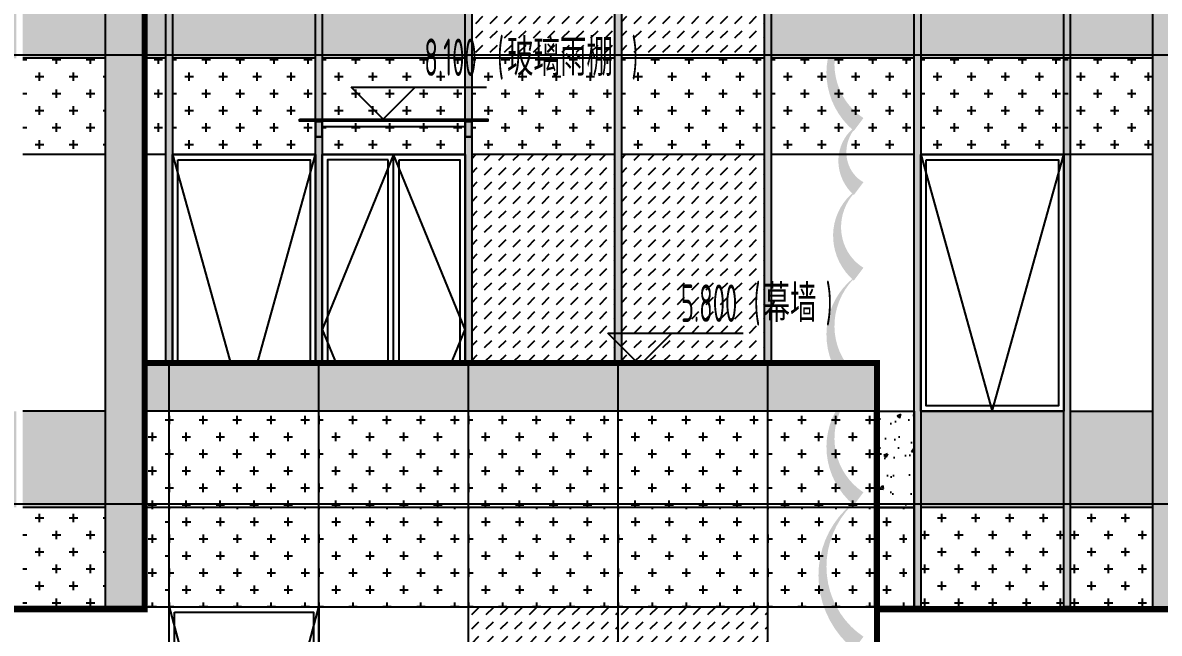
# Model space of a CAD drawing. Extents: x -863035 to 270371, y -8918 to 240488.
# Drawn here: x -272190 to -261558, y 34150 to 39859 of the extents above; entities that cross this region are included whole.
import ezdxf
from ezdxf.xclip import XClip

# ---------------------------------------------------------------- set-up
doc = ezdxf.new("R2010")
doc.units = 0
doc.header["$LTSCALE"] = 1000
doc.header["$MEASUREMENT"] = 0
doc.header["$XCLIPFRAME"] = 0
doc.linetypes.add('109-34 轴网$0$L1$0$$AUDIT_BAD_LTYPE1', pattern=[0])
for name, color, linetype in [('01-标注_标高', 200, 'Continuous'), ('02-TEXT_标注', 130, 'Continuous'), ('05-填充_156', 156, 'Continuous'), ('05-填充_18', 18, 'Continuous'), ('05-填充_天正', 26, 'Continuous'), ('A-C_窗', 140, 'Continuous'), ('D_玻璃', 152, 'Continuous'), ('D_铝板', 181, 'Continuous'), ('E-立面', 255, 'Continuous'), ('E-立面轮廓', 241, 'Continuous')]:
    doc.layers.add(name, color=color, linetype=linetype)
doc.layers.add('04-不打印_辅助线', color=165, linetype='Continuous', plot=False)
doc.layers.add('DIM_MODI', color=6, linetype='Continuous', plot=False)
doc.styles.add('_TCH_DIM', font='ROS1', dxfattribs={"width": 0.75, "bigfont": 'JD'})
pattern_1 = [(45, (56279.99, 19107.46), (4e-14, 134.70384), [95.25, -95.25])]
pattern_2 = [(45, (-256135.97, 69481.99), (4e-14, 134.70384), [95.25, -95.25])]
pattern_3 = [(45, (-254735.97, 69481.99), (4e-14, 134.70384), [95.25, -95.25])]
pattern_4 = [(360, (-281335.97, 69481.99), (158.75, 158.75), [79.375, -238.125]), (90, (-281296.28, 69442.3), (-158.75, 158.75), [79.375, -238.125])]

# ---------------------------------------------------------------- blocks, each defined once
blk = doc.blocks.new('A$C2DDF4F07')
at = {"layer": 'A-C_窗'}
for points in [[(0, 2400), (1340, 2400), (1340, 0), (0, 0)], [(50, 2350), (1290, 2350), (1290, 50), (50, 50)]]:
    blk.add_lwpolyline(points, close=True, dxfattribs=at)
blk.add_lwpolyline([(0, 2400), (670, 0), (1340, 2400)], dxfattribs=at)
blk = doc.blocks.new('A$C45C43561')
at = {"layer": 'A-C_窗'}
for points in [[(60, -1000), (60, 2270), (1400, 2270), (1400, -1000)], [(730, 2270), (60, 2270), (60, -1000), (730, -1000)], [(680, 2220), (110, 2220), (110, -950), (680, -950)], [(780, 2220), (1350, 2220), (1350, -950), (780, -950)]]:
    blk.add_lwpolyline(points, close=True, dxfattribs=at)
blk.add_lwpolyline([(730, 2270), (60, 635), (730, -1000), (1400, 635), (730, 2270)], dxfattribs=at)
blk = doc.blocks.new('yp')
at = {"layer": 'D_玻璃'}
blk.add_lwpolyline([(-1610, 168), (150, 168), (150, 150), (-1610, 150)], close=True, dxfattribs=at)
at = {"layer": 'D_铝板'}
blk.add_line((-1400, 100), (-60, 100), dxfattribs=at)
for points in [[(-1460, 150), (-1400, 150), (-1400, 0), (-1460, 0), (-1460, 150)], [(-60, 150), (0, 150), (0, 0), (-60, 0), (-60, 150)]]:
    blk.add_lwpolyline(points, dxfattribs=at)
for points in [[(-1457, 147), (-1403, 147), (-1403, 3), (-1457, 3)], [(-57, 147), (-3, 147), (-3, 3), (-57, 3)]]:
    blk.add_lwpolyline(points, close=True, dxfattribs=at)
blk = doc.blocks.new('*U31')
at = {"layer": '05-填充_18'}
h = blk.add_hatch(color=256, dxfattribs=at)
h.dxf.hatch_style = 1
h.paths.add_polyline_path([(60, -12790), (0, -12790), (0, 310), (60, 310)])
blk.add_lwpolyline([(60, -12790), (0, -12790), (0, 310), (60, 310)], close=True)
blk = doc.blocks.new('*U23')
at = {"layer": '05-填充_18'}
h = blk.add_hatch(color=256, dxfattribs=at)
h.dxf.hatch_style = 1
h.paths.add_polyline_path([(60, -15050), (0, -15050), (0, 310), (60, 310)])
blk.add_lwpolyline([(60, -15050), (0, -15050), (0, 310), (60, 310)], close=True)
blk = doc.blocks.new('htgrsjuhytj')
at = {"layer": '05-填充_156'}
h = blk.add_hatch(dxfattribs=at)
h.set_pattern_fill('DASH', color=256, scale=100, angle=135)
h.set_pattern_definition(pattern_1)
h.paths.add_polyline_path([(45765.7, -11748.3), (44425.7, -11748.3), (44425.7, -15048.3), (45765.7, -15048.3)])
h = blk.add_hatch(dxfattribs=at)
h.set_pattern_fill('DASH', color=256, scale=100, angle=135)
h.set_pattern_definition(pattern_1)
h.paths.add_polyline_path([(47165.7, -11748.3), (45825.7, -11748.3), (45825.7, -15048.3), (47165.7, -15048.3)])
h = blk.add_hatch(dxfattribs=at)
h.set_pattern_fill('CROSS', color=136, scale=100, angle=90)
h.set_pattern_definition([(360, (59080, 14907.46), (158.75, 158.75), [79.375, -238.125]), (90, (59119.68, 14867.77), (-158.75, 158.75), [79.375, -238.125])])
h.paths.add_polyline_path([(40995.7, -15048.3), (40225.7, -15048.3), (40225.7, -15948.3), (40995.7, -15948.3)])
h = blk.add_hatch(dxfattribs=at)
h.set_pattern_fill('CROSS', color=136, scale=100, angle=90)
h.set_pattern_definition([(360, (59080, 14907.46), (158.75, 158.75), [79.375, -238.125]), (90, (59119.68, 14867.77), (-158.75, 158.75), [79.375, -238.125])])
h.paths.add_polyline_path([(41565.7, -15048.3), (41345.7, -15048.3), (41345.7, -15948.3), (41565.7, -15948.3)])
h = blk.add_hatch(dxfattribs=at)
h.set_pattern_fill('CROSS', color=136, scale=100, angle=90)
h.set_pattern_definition([(360, (60480, 14907.46), (158.75, 158.75), [79.375, -238.125]), (90, (60519.68, 14867.77), (-158.75, 158.75), [79.375, -238.125])])
h.paths.add_polyline_path([(42965.7, -15048.3), (41625.7, -15048.3), (41625.7, -15948.3), (42965.7, -15948.3)])
h = blk.add_hatch(dxfattribs=at)
h.set_pattern_fill('CROSS', color=136, scale=100, angle=90)
h.set_pattern_definition([(360, (61880, 14907.46), (158.75, 158.75), [79.375, -238.125]), (90, (61919.68, 14867.77), (-158.75, 158.75), [79.375, -238.125])])
h.paths.add_polyline_path([(44365.7, -15048.3), (43025.7, -15048.3), (43025.7, -15948.3), (44365.7, -15948.3)])
h = blk.add_hatch(dxfattribs=at)
h.set_pattern_fill('CROSS', color=136, scale=100, angle=90)
h.set_pattern_definition([(360, (63280, 14907.46), (158.75, 158.75), [79.375, -238.125]), (90, (63319.68, 14867.77), (-158.75, 158.75), [79.375, -238.125])])
h.paths.add_polyline_path([(45765.7, -15048.3), (44425.7, -15048.3), (44425.7, -15948.3), (45765.7, -15948.3)])
h = blk.add_hatch(dxfattribs=at)
h.set_pattern_fill('CROSS', color=136, scale=100, angle=90)
h.set_pattern_definition([(360, (64680, 14907.46), (158.75, 158.75), [79.375, -238.125]), (90, (64719.68, 14867.77), (-158.75, 158.75), [79.375, -238.125])])
h.paths.add_polyline_path([(47165.7, -15048.3), (45825.7, -15048.3), (45825.7, -15948.3), (47165.7, -15948.3)])
h = blk.add_hatch(dxfattribs=at)
h.set_pattern_fill('CROSS', color=136, scale=100, angle=90)
h.set_pattern_definition([(360, (66080, 14907.46), (158.75, 158.75), [79.375, -238.125]), (90, (66119.68, 14867.77), (-158.75, 158.75), [79.375, -238.125])])
h.paths.add_polyline_path([(48565.7, -15048.3), (47225.7, -15048.3), (47225.7, -15948.3), (48565.7, -15948.3)])
h = blk.add_hatch(dxfattribs=at)
h.set_pattern_fill('CROSS', color=136, scale=100, angle=90)
h.set_pattern_definition([(360, (67480, 14907.46), (158.75, 158.75), [79.375, -238.125]), (90, (67519.68, 14867.77), (-158.75, 158.75), [79.375, -238.125])])
h.paths.add_polyline_path([(49965.7, -15048.3), (48625.7, -15048.3), (48625.7, -15948.3), (49965.7, -15948.3)])
h = blk.add_hatch(dxfattribs=at)
h.set_pattern_fill('CROSS', color=136, scale=100, angle=90)
h.set_pattern_definition([(360, (68820, 14907.46), (158.75, 158.75), [79.375, -238.125]), (90, (68859.68, 14867.77), (-158.75, 158.75), [79.375, -238.125])])
h.paths.add_polyline_path([(50795.7, -15048.3), (49965.7, -15048.3), (49965.7, -15948.3), (50795.7, -15948.3)])
h = blk.add_hatch(dxfattribs=at)
h.set_pattern_fill('DASH', color=256, scale=100, angle=135)
h.set_pattern_definition([(45, (54879.99, 15807.46), (4e-14, 134.70384), [95.25, -95.25])])
h.paths.add_polyline_path([(45765.7, -15948.3), (44425.7, -15948.3), (44425.7, -17918.3), (45765.7, -17918.3)])
h = blk.add_hatch(dxfattribs=at)
h.set_pattern_fill('DASH', color=256, scale=100, angle=135)
h.set_pattern_definition([(45, (56279.99, 15807.46), (4e-14, 134.70384), [95.25, -95.25])])
h.paths.add_polyline_path([(47165.7, -15948.3), (45825.7, -15948.3), (45825.7, -17918.3), (47165.7, -17918.3)])
h = blk.add_hatch(dxfattribs=at)
h.set_pattern_fill('CROSS', color=136, scale=100, angle=90)
h.set_pattern_definition([(360, (59080, 14907.46), (158.75, 158.75), [79.375, -238.125]), (90, (59119.68, 14867.77), (-158.75, 158.75), [79.375, -238.125])])
h.paths.add_polyline_path([(40995.7, -19248.3), (40225.7, -19248.3), (40225.7, -20178.3), (40995.7, -20178.3)])
h = blk.add_hatch(dxfattribs=at)
h.set_pattern_fill('CROSS', color=136, scale=100, angle=90)
h.set_pattern_definition([(360, (67519.99, 14907.46), (158.75, 158.75), [79.375, -238.125]), (90, (67559.68, 14867.77), (-158.75, 158.75), [79.375, -238.125])])
h.paths.add_polyline_path([(49965.7, -19248.3), (48625.7, -19248.3), (48625.7, -20178.3), (49965.7, -20178.3)])
h = blk.add_hatch(dxfattribs=at)
h.set_pattern_fill('CROSS', color=136, scale=100, angle=90)
h.set_pattern_definition([(360, (68919.99, 14907.46), (158.75, 158.75), [79.375, -238.125]), (90, (68959.68, 14867.77), (-158.75, 158.75), [79.375, -238.125])])
h.paths.add_polyline_path([(50795.7, -19248.3), (50025.7, -19248.3), (50025.7, -20178.3), (50795.7, -20178.3)])
at = {"layer": '05-填充_18'}
h = blk.add_hatch(color=256, dxfattribs=at)
h.dxf.hatch_style = 1
h.paths.add_polyline_path([(50795.7, -20178.3), (51145.7, -20178.3), (51145.7, -4818.3), (50795.7, -4818.3)])
h = blk.add_hatch(color=256, dxfattribs=at)
h.dxf.hatch_style = 1
h.paths.add_polyline_path([(40995.7, -20178.3), (41345.7, -20178.3), (41345.7, -9518.3), (40995.7, -9518.3)])
at = {"layer": '05-填充_天正'}
h = blk.add_hatch(dxfattribs=at)
h.set_pattern_fill('AR-CONC', color=256, scale=200)
h.set_pattern_definition([(50, (11547.93, -171174.53), (364.36934, -31.87817), [38.1, -419.1]), (355, (11547.93, -171174.53), (-70.48565, 382.1133), [30.48, -335.28]), (100.451, (11578.3, -171177.2), (293.885, 350.2334), [32.38, -356.18]), (46.1842, (11547.93, -171072.93), (542.1581, -84.0847), [57.15, -628.65]), (96.6356, (11593.1, -171079.94), (474.8085, 494.8511), [48.57, -534.27]), (351.184, (11547.93, -171072.93), (474.8092, 494.8502), [45.72, -502.92]), (21, (11598.73, -171098.33), (303.22976, -204.53104), [38.1, -419.1]), (326, (11598.73, -171098.33), (123.6041, 368.3759), [30.48, -335.28]), (71.4514, (11624, -171115.38), (426.833, 163.8457), [32.38, -356.18]), (37.5, (11547.93, -171174.53), (6.17721, 169.11008), [0, -331.216, 0, -340.36, 0, -336.55]), (7.5, (11547.93, -171174.53), (133.63933, 200.36115), [0, -194.056, 0, -323.596, 0, -128.27]), (327.5, (11434.65, -171174.53), (271.18119, -11.45749), [0, -127, 0, -396.24, 0, -525.78]), (317.5, (11383.85, -171174.53), (296.25836, 50.85298), [0, -165.1, 0, -263.144, 0, -373.38])])
h.paths.add_polyline_path([(50025.7, -14148.3), (50795.7, -14148.3), (50795.7, -15048.3), (50025.7, -15048.3)])
h.paths.add_polyline_path([(48625.7, -15048.3), (49965.7, -15048.3), (49965.7, -14148.3), (48625.7, -14148.3)])
h.paths.add_polyline_path([(47225.7, -15048.3), (48565.7, -15048.3), (48565.7, -14148.3), (47225.7, -14148.3)])
h.paths.add_polyline_path([(43025.7, -14148.3), (44365.7, -14148.3), (44365.7, -15048.3), (43025.7, -15048.3)])
h.paths.add_polyline_path([(41625.7, -15048.3), (42965.7, -15048.3), (42965.7, -14148.3), (41625.7, -14148.3)])
h.paths.add_polyline_path([(41345.7, -15048.3), (41565.7, -15048.3), (41565.7, -14148.3), (41345.7, -14148.3)])
h.paths.add_polyline_path([(40225.7, -14148.3), (40995.7, -14148.3), (40995.7, -15048.3), (40225.7, -15048.3)])
h.paths.add_polyline_path([(38825.7, -15048.3), (40165.7, -15048.3), (40165.7, -14148.3), (38825.7, -14148.3)])
h.paths.add_polyline_path([(34625.7, -14148.3), (35965.7, -14148.3), (35965.7, -15048.3), (34625.7, -15048.3)])
h.paths.add_polyline_path([(33225.7, -15048.3), (34565.7, -15048.3), (34565.7, -14148.3), (33225.7, -14148.3)])
h.paths.add_polyline_path([(31825.7, -14148.3), (33165.7, -14148.3), (33165.7, -15048.3), (31825.7, -15048.3)])
h.paths.add_polyline_path([(30425.7, -15048.3), (31765.7, -15048.3), (31765.7, -14148.3), (30425.7, -14148.3)])
h.paths.add_polyline_path([(26225.7, -14148.3), (27565.7, -14148.3), (27565.7, -15048.3), (26225.7, -15048.3)])
h.paths.add_polyline_path([(25395.7, -15048.3), (26165.7, -15048.3), (26165.7, -14148.3), (25395.7, -14148.3)])
h.paths.add_polyline_path([(23995.7, -14148.3), (24765.7, -14148.3), (24765.7, -15048.3), (23995.7, -15048.3)])
h.paths.add_polyline_path([(23425.7, -15048.3), (23995.7, -15048.3), (23995.7, -14148.3), (23425.7, -14148.3)])
h.paths.add_polyline_path([(22025.7, -15048.3), (23365.7, -15048.3), (23365.7, -14148.3), (22025.7, -14148.3)])
h.paths.add_polyline_path([(17825.7, -15048.3), (19165.7, -15048.3), (19165.7, -14148.3), (17825.7, -14148.3)])
h.paths.add_polyline_path([(16425.7, -15048.3), (17765.7, -15048.3), (17765.7, -14148.3), (16425.7, -14148.3)])
h.paths.add_polyline_path([(15025.7, -15048.3), (16365.7, -15048.3), (16365.7, -14148.3), (15025.7, -14148.3)])
h.paths.add_polyline_path([(13625.7, -15048.3), (14965.7, -15048.3), (14965.7, -14148.3), (13625.7, -14148.3)])
h.paths.add_polyline_path([(11395.7, -15048.3), (12165.7, -15048.3), (12165.7, -14148.3), (11395.7, -14148.3)])
h.paths.add_polyline_path([(10825.7, -15048.3), (11195.7, -15048.3), (11195.7, -14148.3), (10825.7, -14148.3)])
h.paths.add_polyline_path([(9425.7, -15048.3), (10765.7, -15048.3), (10765.7, -14148.3), (9425.7, -14148.3)])
h.paths.add_polyline_path([(8595.7, -15048.3), (9365.7, -15048.3), (9365.7, -14148.3), (8595.7, -14148.3)])
h = blk.add_hatch(dxfattribs=at)
h.set_pattern_fill('AR-CONC', color=256, scale=200)
h.set_pattern_definition([(50, (11547.93, -175374.53), (364.36934, -31.87817), [38.1, -419.1]), (355, (11547.93, -175374.53), (-70.48565, 382.1133), [30.48, -335.28]), (100.451, (11578.3, -175377.2), (293.885, 350.2334), [32.38, -356.18]), (46.1842, (11547.93, -175272.93), (542.1581, -84.0847), [57.15, -628.65]), (96.6356, (11593.1, -175279.94), (474.8085, 494.8511), [48.57, -534.27]), (351.184, (11547.93, -175272.93), (474.8092, 494.8502), [45.72, -502.92]), (21, (11598.73, -175298.33), (303.22976, -204.53104), [38.1, -419.1]), (326, (11598.73, -175298.33), (123.6041, 368.3759), [30.48, -335.28]), (71.4514, (11624, -175315.38), (426.833, 163.8457), [32.38, -356.18]), (37.5, (11547.93, -175374.53), (6.17721, 169.11008), [0, -331.216, 0, -340.36, 0, -336.55]), (7.5, (11547.93, -175374.53), (133.63933, 200.36115), [0, -194.056, 0, -323.596, 0, -128.27]), (327.5, (11434.65, -175374.53), (271.18119, -11.45749), [0, -127, 0, -396.24, 0, -525.78]), (317.5, (11383.85, -175374.53), (296.25836, 50.85298), [0, -165.1, 0, -263.144, 0, -373.38])])
h.paths.add_polyline_path([(50025.7, -18348.3), (50795.7, -18348.3), (50795.7, -19248.3), (50025.7, -19248.3)])
h.paths.add_polyline_path([(48625.7, -19248.3), (49965.7, -19248.3), (49965.7, -18348.3), (48625.7, -18348.3)])
h.paths.add_polyline_path([(40225.7, -18348.3), (40995.7, -18348.3), (40995.7, -19248.3), (40225.7, -19248.3)])
h.paths.add_polyline_path([(38825.7, -19248.3), (40165.7, -19248.3), (40165.7, -18348.3), (38825.7, -18348.3)])
h.paths.add_polyline_path([(34625.7, -18348.3), (35965.7, -18348.3), (35965.7, -19248.3), (34625.7, -19248.3)])
h.paths.add_polyline_path([(33225.7, -19248.3), (34565.7, -19248.3), (34565.7, -18348.3), (33225.7, -18348.3)])
h.paths.add_polyline_path([(31825.7, -18348.3), (33165.7, -18348.3), (33165.7, -19248.3), (31825.7, -19248.3)])
h.paths.add_polyline_path([(30425.7, -19248.3), (31765.7, -19248.3), (31765.7, -18348.3), (30425.7, -18348.3)])
h.paths.add_polyline_path([(26225.7, -18348.3), (27565.7, -18348.3), (27565.7, -19248.3), (26225.7, -19248.3)])
h.paths.add_polyline_path([(25395.7, -19248.3), (26165.7, -19248.3), (26165.7, -18348.3), (25395.7, -18348.3)])
h.paths.add_polyline_path([(23995.7, -18348.3), (24765.7, -18348.3), (24765.7, -19248.3), (23995.7, -19248.3)])
h.paths.add_polyline_path([(23425.7, -19248.3), (23995.7, -19248.3), (23995.7, -18348.3), (23425.7, -18348.3)])
h.paths.add_polyline_path([(22025.7, -19248.3), (23365.7, -19248.3), (23365.7, -18348.3), (22025.7, -18348.3)])
h.paths.add_polyline_path([(17825.7, -19248.3), (19165.7, -19248.3), (19165.7, -18348.3), (17825.7, -18348.3)])
h.paths.add_polyline_path([(16425.7, -19248.3), (17765.7, -19248.3), (17765.7, -18348.3), (16425.7, -18348.3)])
h.paths.add_polyline_path([(15025.7, -19248.3), (16365.7, -19248.3), (16365.7, -18348.3), (15025.7, -18348.3)])
h.paths.add_polyline_path([(13625.7, -19248.3), (14965.7, -19248.3), (14965.7, -18348.3), (13625.7, -18348.3)])
h.paths.add_polyline_path([(11395.7, -19248.3), (12165.7, -19248.3), (12165.7, -18348.3), (11395.7, -18348.3)])
h.paths.add_polyline_path([(8595.7, -19248.3), (9365.7, -19248.3), (9365.7, -18348.3), (8595.7, -18348.3)])
at = {"layer": '01-标注_标高'}
for p, q in [((43598.3, -15618.3), (43298.3, -15318.3)), ((43298.3, -15318.3), (44564.3, -15318.3)), ((43598.3, -15618.3), (43898.3, -15318.3)), ((45997.7, -17918.3), (45697.7, -17618.3)), ((45697.7, -17618.3), (46963.7, -17618.3)), ((45997.7, -17918.3), (46297.7, -17618.3))]:
    blk.add_line(p, q, dxfattribs=at)
at = {"layer": '04-不打印_辅助线'}
for points in [[(51086.2, -15018.3), (3570.3, -15018.3)], [(51086.2, -19218.3), (3570.3, -19218.3)]]:
    blk.add_lwpolyline(points, dxfattribs=at)
at = {"layer": 'A-C_窗'}
for points in [[(40995.7, -15048.3), (40225.7, -15048.3)], [(41565.7, -15048.3), (41345.7, -15048.3)], [(42965.7, -15048.3), (41625.7, -15048.3)], [(44365.7, -15048.3), (43025.7, -15048.3)], [(45765.7, -15048.3), (44425.7, -15048.3)], [(47165.7, -15048.3), (45825.7, -15048.3)], [(48565.7, -15048.3), (47225.7, -15048.3)], [(49965.7, -15048.3), (48625.7, -15048.3)], [(50795.7, -15048.3), (49965.7, -15048.3)], [(40995.7, -15948.3), (40225.7, -15948.3)], [(41565.7, -15948.3), (41345.7, -15948.3)], [(42965.7, -15948.3), (41625.7, -15948.3)], [(44365.7, -15948.3), (43025.7, -15948.3)], [(45765.7, -15948.3), (44425.7, -15948.3)], [(47165.7, -15948.3), (45825.7, -15948.3)], [(48565.7, -15948.3), (47225.7, -15948.3)], [(49965.7, -15948.3), (48625.7, -15948.3)], [(50795.7, -15948.3), (49965.7, -15948.3)], [(40995.7, -18348.3), (40225.7, -18348.3)], [(48625.7, -18348.3), (49965.7, -18348.3)], [(50025.7, -18348.3), (50795.7, -18348.3)], [(40995.7, -19248.3), (40225.7, -19248.3)], [(49965.7, -19248.3), (48625.7, -19248.3)], [(50795.7, -19248.3), (50025.7, -19248.3)]]:
    blk.add_lwpolyline(points, dxfattribs=at)
at = {"layer": 'E-立面', "linetype": '109-34 轴网$0$L1$0$$AUDIT_BAD_LTYPE1'}
for p, q in [((50795.7, -4818.3), (50795.7, -20178.3)), ((40995.7, -9518.3), (40995.7, -20178.3))]:
    blk.add_line(p, q, dxfattribs=at)
for points in [[(48495.7, -20178.3), (51145.7, -20178.3), (51145.7, -4818.3), (27995.7, -4818.3), (27995.7, -9518.3)], [(24835.7, -20178.3), (24835.7, -9518.3), (41345.7, -9518.3), (41345.7, -20178.3), (11195.7, -20178.3), (11195.7, -5318.3), (23995.7, -5318.3)]]:
    blk.add_lwpolyline(points, dxfattribs=at)
at = {"layer": 'E-立面轮廓', "const_width": 50}
for points in [[(48495.7, -20203.3), (51170.7, -20203.3), (51170.7, -4793.3), (27970.7, -4793.3), (27970.7, -9518.3)], [(24810.7, -20178.3), (24810.7, -9493.3), (41370.7, -9493.3), (41370.7, -20203.3), (11170.7, -20203.3), (11170.7, -5293.3), (23995.7, -5293.3)]]:
    blk.add_lwpolyline(points, dxfattribs=at)
at = {"layer": 'A-C_窗'}
ref = blk.add_blockref('A$C2DDF4F07', (41625.7, -18348.3), dxfattribs=at)
XClip(ref).set_block_clipping_path([(-60, 430.0030832089), (1399.9999999998, 2441.8734468589)])
ref = blk.add_blockref('A$C45C43561', (42965.7, -18218.3), dxfattribs=at)
XClip(ref).set_block_clipping_path([(60, 300), (1400, 2270)])
blk.add_blockref('A$C2DDF4F07', (48625.7, -18348.3), dxfattribs=at)
at = {"layer": 'D_铝板'}
for name, p in [('*U31', (41565.7, -5128.2)), ('*U31', (42965.7, -5128.2)), ('*U31', (44365.7, -5128.2)), ('*U31', (45765.7, -5128.2)), ('*U31', (47165.7, -5128.2)), ('*U23', (48565.7, -5128.2)), ('*U23', (49965.7, -5128.2))]:
    blk.add_blockref(name, p, dxfattribs=at)
at = {"layer": 'E-立面'}
blk.add_blockref('yp', (44425.7, -15785.8), dxfattribs=at)
at = {"layer": '02-TEXT_标注', "style": '_TCH_DIM'}
for s, height, width, p in [('8.100', 350, 0.5625, (43983.1, -15213.3)), ('(', 350, 0.5625, (44664.3, -15213.3)), ('玻璃雨棚', 347.29, 0.75, (44756.2, -15213.3)), (')', 350, 0.5625, (45920.2, -15213.3)), ('5.800', 350, 0.5625, (46382.4, -17513.3)), ('(', 350, 0.5625, (47063.7, -17513.3)), ('幕墙', 347.29, 0.75, (47155.5, -17513.3)), (')', 350, 0.5625, (47737.5, -17513.3))]:
    blk.add_text(s, height=height, dxfattribs=dict(at, width=width)).set_placement(p)
blk = doc.blocks.new('A$C70DF4B89')
at = {"layer": 'A-C_窗'}
for points in [[(-1400, 2640), (0, 2640), (0, 0), (-1400, 0)], [(-1350, 2590), (-50, 2590), (-50, 50), (-1350, 50)]]:
    blk.add_lwpolyline(points, close=True, dxfattribs=at)
blk.add_lwpolyline([(-1400, 2640), (-700, 0), (0, 2640)], dxfattribs=at)

msp = doc.modelspace()

# ---------------------------------------------------------------- hatches: boundary and pattern name
at = {"layer": '05-填充_18'}
h = msp.add_hatch(color=256, dxfattribs=at)
h.dxf.hatch_style = 1
h.paths.add_polyline_path([(-271070.2, 36656.2), (-271070.2, 36226.2), (-264220.2, 36226.2), (-264220.2, 36656.2)])

# ---------------------------------------------------------------- next in the draw order: block references
msp.add_blockref('htgrsjuhytj', (-312416, 54574.5))

# ---------------------------------------------------------------- next in the draw order: hatches: boundary and pattern name
at = {"layer": '05-填充_156'}
h = msp.add_hatch(dxfattribs=at)
h.set_pattern_fill('CROSS', color=136, scale=100, angle=90)
h.set_pattern_definition(pattern_4)
h.paths.add_polyline_path([(-270820.2, 36226.2), (-271070.2, 36226.2), (-271070.2, 35326.2), (-270820.2, 35326.2)])
h = msp.add_hatch(dxfattribs=at)
h.set_pattern_fill('CROSS', color=136, scale=100, angle=90)
h.set_pattern_definition(pattern_4)
h.paths.add_polyline_path([(-270820.2, 36226.2), (-270820.2, 35326.2), (-269420.2, 35326.2), (-269420.2, 36226.2)])
h = msp.add_hatch(dxfattribs=at)
h.set_pattern_fill('CROSS', color=136, scale=100, angle=90)
h.set_pattern_definition([(360, (-279935.97, 69481.99), (158.75, 158.75), [79.375, -238.125]), (90, (-279896.28, 69442.3), (-158.75, 158.75), [79.375, -238.125])])
h.paths.add_polyline_path([(-268020.2, 36226.2), (-269420.2, 36226.2), (-269420.2, 35326.2), (-268020.2, 35326.2)])
h = msp.add_hatch(dxfattribs=at)
h.set_pattern_fill('CROSS', color=136, scale=100, angle=90)
h.set_pattern_definition([(360, (-278535.97, 69481.99), (158.75, 158.75), [79.375, -238.125]), (90, (-278496.28, 69442.3), (-158.75, 158.75), [79.375, -238.125])])
h.paths.add_polyline_path([(-266620.2, 36226.2), (-268020.2, 36226.2), (-268020.2, 35326.2), (-266620.2, 35326.2)])
h = msp.add_hatch(dxfattribs=at)
h.set_pattern_fill('CROSS', color=136, scale=100, angle=90)
h.set_pattern_definition([(360, (-277135.97, 69481.99), (158.75, 158.75), [79.375, -238.125]), (90, (-277096.28, 69442.3), (-158.75, 158.75), [79.375, -238.125])])
h.paths.add_polyline_path([(-265220.2, 36226.2), (-266620.2, 36226.2), (-266620.2, 35326.2), (-265220.2, 35326.2)])
h = msp.add_hatch(dxfattribs=at)
h.set_pattern_fill('CROSS', color=136, scale=100, angle=90)
h.set_pattern_definition([(360, (-275735.97, 69481.99), (158.75, 158.75), [79.375, -238.125]), (90, (-275696.28, 69442.3), (-158.75, 158.75), [79.375, -238.125])])
h.paths.add_polyline_path([(-264220.2, 36226.2), (-265220.2, 36226.2), (-265220.2, 35326.2), (-264220.2, 35326.2)])
h = msp.add_hatch(dxfattribs=at)
h.set_pattern_fill('CROSS', color=136, scale=100, angle=90)
h.set_pattern_definition(pattern_4)
h.paths.add_polyline_path([(-270820.2, 35326.2), (-271070.2, 35326.2), (-271070.2, 34396.2), (-270820.2, 34396.2)])
h = msp.add_hatch(dxfattribs=at)
h.set_pattern_fill('CROSS', color=136, scale=100, angle=90)
h.set_pattern_definition([(360, (-251965.97, 69481.99), (158.75, 158.75), [79.375, -238.125]), (90, (-251926.28, 69442.3), (-158.75, 158.75), [79.375, -238.125])])
h.paths.add_polyline_path([(-269420.2, 35326.2), (-270820.2, 35326.2), (-270820.2, 34396.2), (-269420.2, 34396.2)])
h = msp.add_hatch(dxfattribs=at)
h.set_pattern_fill('CROSS', color=136, scale=100, angle=90)
h.set_pattern_definition([(360, (-250565.97, 69481.99), (158.75, 158.75), [79.375, -238.125]), (90, (-250526.28, 69442.3), (-158.75, 158.75), [79.375, -238.125])])
h.paths.add_polyline_path([(-268020.2, 35326.2), (-269420.2, 35326.2), (-269420.2, 34396.2), (-268020.2, 34396.2)])
h = msp.add_hatch(dxfattribs=at)
h.set_pattern_fill('CROSS', color=136, scale=100, angle=90)
h.set_pattern_definition([(360, (-249165.97, 69481.99), (158.75, 158.75), [79.375, -238.125]), (90, (-249126.28, 69442.3), (-158.75, 158.75), [79.375, -238.125])])
h.paths.add_polyline_path([(-266620.2, 35326.2), (-268020.2, 35326.2), (-268020.2, 34396.2), (-266620.2, 34396.2)])
h = msp.add_hatch(dxfattribs=at)
h.set_pattern_fill('CROSS', color=136, scale=100, angle=90)
h.set_pattern_definition([(360, (-247765.97, 69481.99), (158.75, 158.75), [79.375, -238.125]), (90, (-247726.28, 69442.3), (-158.75, 158.75), [79.375, -238.125])])
h.paths.add_polyline_path([(-265220.2, 35326.2), (-266620.2, 35326.2), (-266620.2, 34396.2), (-265220.2, 34396.2)])
h = msp.add_hatch(dxfattribs=at)
h.set_pattern_fill('CROSS', color=136, scale=100, angle=90)
h.set_pattern_definition([(360, (-246365.97, 69481.99), (158.75, 158.75), [79.375, -238.125]), (90, (-246326.28, 69442.3), (-158.75, 158.75), [79.375, -238.125])])
h.paths.add_polyline_path([(-263920.2, 35326.2), (-265220.2, 35326.2), (-265220.2, 34396.2), (-263920.2, 34396.2)])
h = msp.add_hatch(dxfattribs=at)
h.set_pattern_fill('DASH', color=256, scale=100, angle=135)
h.set_pattern_definition(pattern_2)
h.paths.add_polyline_path([(-266620.2, 34396.2), (-268020.2, 34396.2), (-268020.2, 30856.2), (-266620.2, 30856.2)])
h = msp.add_hatch(dxfattribs=at)
h.set_pattern_fill('DASH', color=256, scale=100, angle=135)
h.set_pattern_definition(pattern_2)
h.paths.add_polyline_path([(-266620.2, 34396.2), (-268020.2, 34396.2), (-268020.2, 30856.2), (-266620.2, 30856.2)])
h = msp.add_hatch(dxfattribs=at)
h.set_pattern_fill('DASH', color=256, scale=100, angle=135)
h.set_pattern_definition(pattern_3)
h.paths.add_polyline_path([(-265220.2, 34396.2), (-266620.2, 34396.2), (-266620.2, 30856.2), (-265220.2, 30856.2)])
h = msp.add_hatch(dxfattribs=at)
h.set_pattern_fill('DASH', color=256, scale=100, angle=135)
h.set_pattern_definition(pattern_3)
h.paths.add_polyline_path([(-265220.2, 34396.2), (-266620.2, 34396.2), (-266620.2, 30856.2), (-265220.2, 30856.2)])
at = {"layer": '05-填充_天正'}
h = msp.add_hatch(dxfattribs=at)
h.set_pattern_fill('AR-CONC', color=256, scale=200)
h.set_pattern_definition([(50, (120737.9, -57200), (364.36934, -31.87817), [38.1, -419.1]), (355, (120737.9, -57200), (-70.48565, 382.1133), [30.48, -335.28]), (100.451, (120768.27, -57202.66), (293.885, 350.23338), [32.38, -356.18]), (46.1842, (120737.9, -57098.4), (542.1581, -84.08466), [57.15, -628.65]), (96.6356, (120783.1, -57105.4), (474.8085, 494.8511), [48.57, -534.27]), (351.184, (120737.9, -57098.4), (474.8092, 494.8502), [45.72, -502.92]), (21, (120788.7, -57123.8), (303.22976, -204.53104), [38.1, -419.1]), (326, (120788.7, -57123.8), (123.60406, 368.37593), [30.48, -335.28]), (71.4514, (120813.97, -57140.84), (426.83298, 163.8457), [32.38, -356.18]), (37.5, (120737.9, -57200), (6.177207, 169.110078), [0, -331.216, 0, -340.36, 0, -336.55]), (7.5, (120737.9, -57200), (133.639325, 200.36115), [0, -194.056, 0, -323.596, 0, -128.27]), (327.5, (120624.62, -57200), (271.18119, -11.45749), [0, -127, 0, -396.24, 0, -525.78]), (317.5, (120573.82, -57200), (296.25836, 50.85298), [0, -165.1, 0, -263.144, 0, -373.38])])
h.paths.add_polyline_path([(-263850.2, 35326.2), (-263850.2, 36226.2), (-264220.2, 36226.2), (-264220.2, 35326.2)])

# ---------------------------------------------------------------- next in the draw order: linework, layer by layer
at = {"layer": 'A-C_窗'}
for points in [[(-270820.2, 30856.2), (-270820.2, 36656.2)], [(-269420.2, 30856.2), (-269420.2, 36656.2)], [(-268020.2, 30856.2), (-268020.2, 36656.2)], [(-266620.2, 30856.2), (-266620.2, 36656.2)], [(-265220.2, 30856.2), (-265220.2, 36656.2)], [(-264220.2, 36226.2), (-263850.2, 36226.2)], [(-269420.2, 35326.2), (-271070.2, 35326.2)], [(-268020.2, 35326.2), (-269420.2, 35326.2)], [(-266620.2, 35326.2), (-268020.2, 35326.2)], [(-265220.2, 35326.2), (-266620.2, 35326.2)], [(-264220.2, 35326.2), (-265220.2, 35326.2)], [(-271070.2, 34396.2), (-269420.2, 34396.2)], [(-271070.2, 34396.2), (-269420.2, 34396.2)], [(-269420.2, 34396.2), (-268020.2, 34396.2)], [(-269420.2, 34396.2), (-268020.2, 34396.2)], [(-268020.2, 34396.2), (-266620.2, 34396.2)], [(-268020.2, 34396.2), (-266620.2, 34396.2)], [(-266620.2, 34396.2), (-265220.2, 34396.2)], [(-266620.2, 34396.2), (-265220.2, 34396.2)], [(-265220.2, 34396.2), (-264220.2, 34396.2)], [(-265220.2, 34396.2), (-264220.2, 34396.2)]]:
    msp.add_lwpolyline(points, dxfattribs=at)
for points in [[(-263850.2, 35326.2), (-264220.2, 35326.2), (-264220.2, 36226.2), (-263850.2, 36226.2)], [(-263850.2, 34396.2), (-264220.2, 34396.2), (-264220.2, 35326.2), (-263850.2, 35326.2)]]:
    msp.add_lwpolyline(points, close=True, dxfattribs=at)
at = {"layer": 'DIM_MODI'}
msp.add_lwpolyline([(-264370.6, 45907.6, 0, 150, 0.5), (-264370.6, 44957.6, 0, 150, 0.5), (-264370.6, 44007.6, 0, 150, 0.5), (-264370.6, 43407.6, 0, 150, 0.5), (-264370.6, 42757.6, 0, 150, 0.5), (-264370.6, 42107.6, 0, 150, 0.5), (-264370.6, 41157.6, 0, 150, 0.5), (-264370.6, 39957.6, 0, 150, 0.5), (-264370.6, 38907.6, 0, 150, 0.5), (-264370.6, 38307.6, 0, 150, 0.5), (-264370.6, 37507.6, 0, 150, 0.5), (-264370.6, 36457.6, 0, 150, 0.5), (-264370.6, 35407.6, 0, 150, 0.5), (-264370.6, 34057.6, 0, 150, 0.5)], format="xyseb", dxfattribs=at)
at = {"layer": 'E-立面', "linetype": '109-34 轴网$0$L1$0$$AUDIT_BAD_LTYPE1'}
msp.add_line((-264220.2, 34396.2), (-264220.2, 30756.2), dxfattribs=at)
msp.add_line((-264220.2, 34396.2), (-264220.2, 30756.2), dxfattribs=at)
for points in [[(-264220.2, 36656.2), (-271070.2, 36656.2)], [(-264220.2, 36656.2), (-264220.2, 34396.2)], [(-264220.2, 36226.2), (-271070.2, 36226.2)]]:
    msp.add_lwpolyline(points, dxfattribs=at)
at = {"layer": 'E-立面轮廓', "const_width": 50}
for points in [[(-271070.2, 36681.2), (-264195.2, 36681.2), (-264195.2, 34396.2)], [(-263920.2, 34371.2), (-264220.2, 34371.2)], [(-264195.2, 34396.2), (-264195.2, 30706.2)], [(-264195.2, 34396.2), (-264195.2, 30706.2)]]:
    msp.add_lwpolyline(points, dxfattribs=at)

# ---------------------------------------------------------------- next in the draw order: block references
at = {"layer": 'A-C_窗'}
msp.add_blockref('A$C70DF4B89', (-269420.2, 31756.2), dxfattribs=at)
msp.add_blockref('A$C70DF4B89', (-269420.2, 31756.2), dxfattribs=at)

doc.saveas('drawing.dxf')
